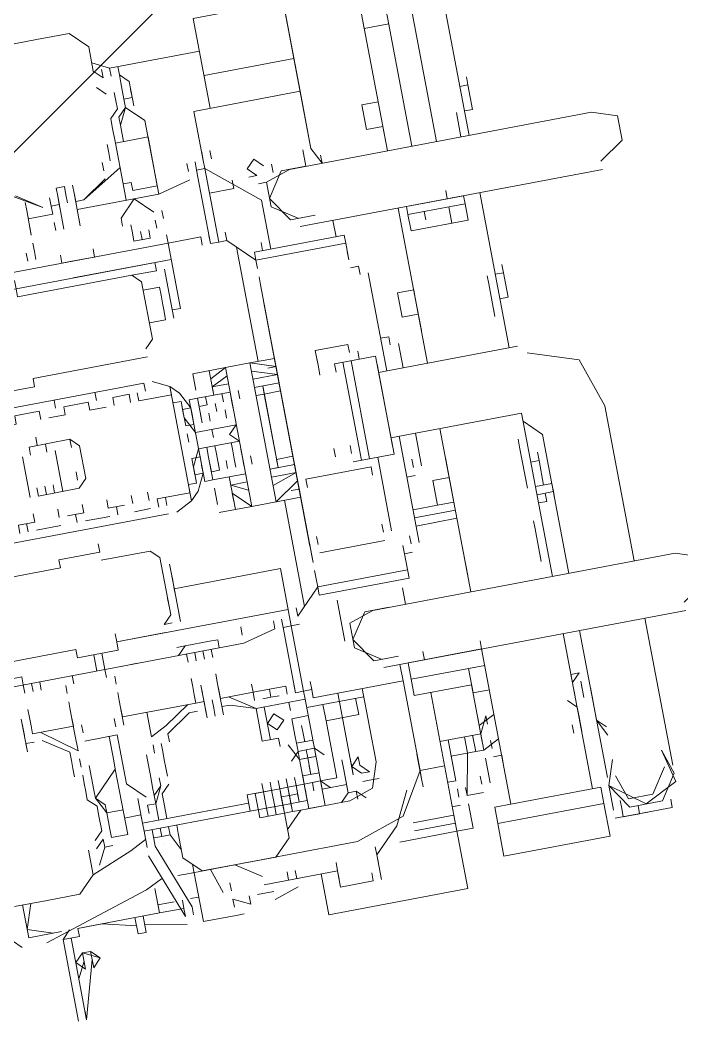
# Model space of a CAD drawing. Extents: x 407440 to 411585, y 6041728 to 6045069.
# Drawn here: x 408235.61 to 408240.18, y 6044240.04 to 6044247.06 of the extents above; entities that cross this region are included whole.
import ezdxf

# ---------------------------------------------------------------- set-up
doc = ezdxf.new("R2010")
doc.units = 0
doc.header["$LTSCALE"] = 5
doc.linetypes.add('foc-TIELINE', pattern=[1.875, 1.25, -0.625])
doc.layers.add('P-PROPOSED-EXISTING-H', color=59, linetype='Continuous')
doc.layers.add('T-TIE', color=201, linetype='foc-TIELINE')

# ---------------------------------------------------------------- blocks, each defined once
blk = doc.blocks.new('P-RIG-877')
at = {"layer": 'T-TIE', "linetype": 'ByBlock', "lineweight": 5}
for points in [[(-2.4913, -21.6067), (-2.5143, -21.6412), (-2.5487, -21.6412), (-2.5602, -21.6067), (-2.5602, -21.1819), (-2.5487, -21.1475), (-2.5143, -21.1475), (-2.4913, -21.1819)], [(-1.8714, -21.6067), (-1.8943, -21.6412), (-1.9288, -21.6412), (-1.9402, -21.6067), (-1.9402, -21.1819), (-1.9288, -21.1475), (-1.8943, -21.1475), (-1.8714, -21.1819)], [(-2.4798, -21.6067), (-2.4798, -21.1819)], [(-1.8599, -21.6067), (-1.8599, -21.1819)], [(-2.2502, -21.3312), (-2.2273, -21.2623), (-2.1584, -21.2394), (-1.9402, -21.2394)], [(-1.8599, -21.2394), (-1.6532, -21.2394)], [(-1.6303, -21.3312), (-1.6417, -21.3312), (-1.6073, -21.2853), (-1.6303, -21.2394), (-1.6762, -21.2508), (-1.6417, -21.2394), (-1.6073, -21.2623), (-1.6073, -21.3082), (-1.6417, -21.3312), (-1.6762, -21.3197)], [(-1.6532, -21.3197), (-1.6188, -21.3082), (-1.6188, -21.2738), (-1.6532, -21.2508)], [(-1.5958, -21.3082), (-1.5958, -21.2508), (-1.6073, -21.2508)], [(-1.5958, -21.3312), (-1.5958, -21.2853)], [(-1.6073, -21.3197), (-1.5958, -21.3197), (-1.5958, -21.2968), (-1.6073, -21.2968)], [(-2.1584, -21.3542), (-2.1354, -21.3312), (-1.9402, -21.3312)], [(-2.0665, -21.3542), (-2.0665, -21.3312), (-2.0551, -21.3312)], [(-2.0436, -21.3312), (-2.0551, -21.3312), (-2.0551, -21.3542)], [(-1.8599, -21.3312), (-1.6532, -21.3312)], [(-1.7795, -21.3312), (-1.7336, -21.3312)], [(-1.7221, -21.3197), (-1.7336, -21.3312), (-1.7106, -21.3197)], [(-1.6303, -21.3312), (-1.6073, -21.3312), (-1.6303, -21.3312)], [(-2.5946, -21.3427), (-2.6291, -21.3427), (-2.6406, -21.3427)], [(-2.5946, -21.3542), (-2.5946, -21.3427), (-2.6291, -21.3427), (-2.6291, -21.3542)], [(-2.365, -21.3542), (-2.365, -21.3427), (-2.3765, -21.3427)], [(-2.3306, -21.3427), (-2.365, -21.3427), (-2.3306, -21.3427), (-2.3306, -21.3542)], [(-2.2617, -21.5378), (-2.2617, -21.3427)], [(-2.101, -21.3542), (-2.101, -21.3427), (-2.1125, -21.3427)], [(-2.0551, -21.3427), (-2.0436, -21.3427), (-2.0436, -21.3542)], [(-1.791, -21.3427), (-1.7795, -21.3427), (-1.791, -21.3427), (-1.768, -21.3427)], [(-1.6188, -21.4919), (-1.5729, -21.4919), (-1.5729, -21.3427), (-1.6188, -21.3427), (-1.6188, -21.4919), (-1.6417, -21.4919), (-1.6417, -21.3427)], [(-1.6188, -21.3427), (-1.6417, -21.3427), (-1.6188, -21.3427)], [(-2.5602, -21.3542), (-2.7898, -21.3542)], [(-2.2617, -21.3542), (-2.4798, -21.3542)], [(-1.9402, -21.3542), (-2.1699, -21.3542), (-2.1699, -21.5378)], [(-1.6417, -21.3542), (-1.8599, -21.3542)], [(-1.768, -21.3542), (-1.7795, -21.3542)], [(-1.7221, -21.3542), (-1.7451, -21.3542), (-1.7566, -21.3542), (-1.768, -21.3656)], [(-1.7336, -21.3542), (-1.7451, -21.3542), (-1.7566, -21.3542)], [(-2.5946, -21.3656), (-2.5602, -21.3656), (-2.5946, -21.3656)], [(-2.3535, -21.3656), (-2.365, -21.3656)], [(-2.3535, -21.3656), (-2.3076, -21.3656), (-2.3535, -21.3656)], [(-2.3076, -21.3656), (-2.3191, -21.3656)], [(-2.1239, -21.3656), (-2.1354, -21.3656)], [(-2.1239, -21.3656), (-2.0665, -21.3656), (-2.1239, -21.3656)], [(-2.0665, -21.3656), (-2.078, -21.3656)], [(-2.0091, -21.3656), (-2.0206, -21.3656)], [(-2.0091, -21.3656), (-1.9632, -21.3656), (-2.0091, -21.3656)], [(-1.9632, -21.3656), (-1.9747, -21.3656)], [(-1.7221, -21.3656), (-1.7336, -21.3656)], [(-2.4684, -21.4575), (-2.4454, -21.4575), (-2.4454, -21.3771), (-2.4684, -21.3771)], [(-2.8472, -21.423), (-2.8472, -21.4345), (-2.8357, -21.4345), (-2.8357, -21.4001), (-2.5602, -21.4001)], [(-2.4798, -21.4345), (-2.4798, -21.4001), (-2.4913, -21.4001)], [(-2.4454, -21.4001), (-2.4684, -21.4001)], [(-2.8128, -21.4345), (-2.8128, -21.4919), (-2.8357, -21.4919), (-2.8357, -21.4345), (-2.5602, -21.4345)], [(-2.7554, -21.4345), (-2.7554, -21.469), (-2.7324, -21.469), (-2.7324, -21.4345)], [(-2.4569, -21.4345), (-2.4684, -21.4345)], [(-2.5602, -21.469), (-2.7898, -21.469)], [(-2.6291, -21.4919), (-2.5946, -21.4919), (-2.6291, -21.4919), (-2.6291, -21.469)], [(-2.5946, -21.469), (-2.5946, -21.4919)], [(-2.5946, -21.469), (-2.5602, -21.469), (-2.5946, -21.469)], [(-2.2617, -21.469), (-2.4798, -21.469)], [(-2.365, -21.4919), (-2.365, -21.469), (-2.3535, -21.469)], [(-2.3535, -21.469), (-2.3076, -21.469), (-2.3535, -21.469)], [(-2.3306, -21.469), (-2.3306, -21.4919)], [(-2.3076, -21.469), (-2.3191, -21.469)], [(-1.9402, -21.469), (-2.1699, -21.469)], [(-2.1239, -21.469), (-2.1354, -21.469)], [(-2.0665, -21.469), (-2.1239, -21.469), (-2.0665, -21.469), (-2.0665, -21.4919), (-2.0665, -21.5264)], [(-2.101, -21.4919), (-2.101, -21.469)], [(-2.0551, -21.469), (-2.0551, -21.5264)], [(-2.0436, -21.469), (-2.0436, -21.5264)], [(-2.0091, -21.469), (-1.9632, -21.469), (-2.0091, -21.469)], [(-1.9632, -21.469), (-1.9747, -21.469)], [(-1.8714, -21.469), (-1.8599, -21.469), (-1.8599, -21.5723), (-1.814, -21.5723), (-1.814, -21.4919), (-1.7221, -21.4919), (-1.7221, -21.5034)], [(-1.6417, -21.469), (-1.8599, -21.469)], [(-1.8369, -21.5723), (-1.8369, -21.469), (-1.8369, -21.4919), (-1.8025, -21.4919), (-1.8025, -21.469)], [(-1.768, -21.4919), (-1.7566, -21.4919), (-1.768, -21.469)], [(-1.7336, -21.469), (-1.7221, -21.4919)], [(-1.7106, -21.4804), (-1.7106, -21.469), (-1.6991, -21.469)], [(-1.7566, -21.4804), (-1.768, -21.4804), (-1.7451, -21.4919)], [(-1.7451, -21.4804), (-1.7451, -21.4804)], [(-1.7221, -21.4804), (-1.7336, -21.4804)], [(-2.3306, -21.4919), (-2.365, -21.4919), (-2.3306, -21.4919)], [(-2.0665, -21.4919), (-2.101, -21.4919), (-2.0665, -21.4919)], [(-1.7451, -21.5493), (-1.7451, -21.4919), (-1.7336, -21.4919), (-1.7566, -21.4919)], [(-1.7106, -21.4919), (-1.7106, -21.4919)], [(-1.6762, -21.4919), (-1.7106, -21.4919)], [(-2.2617, -21.5034), (-2.2961, -21.5034)], [(-2.1239, -21.5034), (-2.1699, -21.5034)], [(-1.7106, -21.5378), (-1.7221, -21.5378), (-1.7221, -21.5034), (-1.7451, -21.5034)], [(-1.6762, -21.5034), (-1.6877, -21.5034)], [(-1.6762, -21.5264), (-1.6647, -21.5264), (-1.6647, -21.5034)], [(-2.2617, -21.5264), (-2.3995, -21.5264)], [(-2.2961, -21.5149), (-2.3076, -21.5149), (-2.3076, -21.5264)], [(-2.0206, -21.5264), (-2.1699, -21.5264)], [(-2.1239, -21.5149), (-2.1354, -21.5149)], [(-2.1125, -21.5149), (-2.1125, -21.5264)], [(-1.6647, -21.5264), (-1.7221, -21.5149), (-1.7451, -21.5149)], [(-1.6188, -21.6297), (-1.6188, -21.5493), (-1.6188, -21.5264), (-1.6532, -21.5264)], [(-2.3995, -21.5378), (-2.411, -21.5378), (-2.411, -21.5493)], [(-2.1469, -21.5953), (-2.1469, -21.5378), (-2.2847, -21.5378), (-2.2847, -21.5953), (-2.2732, -21.5953)], [(-2.2732, -21.5378), (-2.1584, -21.5378)], [(-2.0206, -21.5378), (-2.0321, -21.5378)], [(-2.0091, -21.5378), (-2.0091, -21.5493), (-2.0206, -21.5493)], [(-1.6877, -21.5493), (-1.6877, -21.5378), (-1.7451, -21.5378)], [(-1.6647, -21.5378), (-1.6762, -21.5378)], [(-1.6532, -21.5493), (-1.6532, -21.5378)], [(-2.4569, -21.6756), (-2.4569, -21.5493), (-2.4454, -21.5493), (-2.4224, -21.5493), (-2.4339, -21.5493)], [(-2.4454, -21.5493), (-2.4454, -21.6756), (-2.4454, -21.5493)], [(-1.9632, -21.7101), (-1.9517, -21.7101), (-1.9862, -21.6756), (-1.9747, -21.6756), (-1.9747, -21.5493), (-2.0091, -21.5493)], [(-1.9862, -21.6756), (-1.9862, -21.5493), (-1.9862, -21.6756), (-1.9976, -21.6756), (-2.0091, -21.6756)], [(-1.5958, -21.7445), (-1.5384, -21.7445), (-1.5384, -21.5493), (-1.6417, -21.5493), (-1.814, -21.5493)], [(-1.7106, -21.5838), (-1.7106, -21.5493), (-1.7106, -21.5838)], [(-1.6303, -21.6067), (-1.6303, -21.5493)], [(-2.5832, -21.5723), (-2.5602, -21.5608), (-2.5717, -21.5608)], [(-2.4569, -21.5608), (-2.4798, -21.5608), (-2.4569, -21.5608)], [(-2.4569, -21.5608), (-2.4684, -21.5608)], [(-2.2847, -21.5608), (-2.2961, -21.5608)], [(-2.0436, -21.5608), (-2.1469, -21.5608)], [(-1.9402, -21.5608), (-1.9632, -21.5608)], [(-2.7898, -21.5723), (-2.7898, -21.6986), (-2.6635, -21.6986)], [(-2.7095, -21.5723), (-2.7095, -21.6986), (-2.7095, -21.5723)], [(-2.6061, -21.7215), (-2.5946, -21.7215), (-2.6635, -21.7215), (-2.6635, -21.5723)], [(-2.5832, -21.5838), (-2.5602, -21.5838), (-2.5602, -21.6182), (-2.5258, -21.6412), (-2.4913, -21.6182), (-2.4913, -21.5838)], [(-2.2961, -21.5723), (-2.3076, -21.5723), (-2.3076, -21.6182), (-2.2847, -21.6182)], [(-2.1469, -21.5723), (-2.2847, -21.5723)], [(-2.1469, -21.5838), (-2.2847, -21.5838)], [(-2.1239, -21.6641), (-2.1354, -21.6641), (-2.1354, -21.5723), (-2.1239, -21.5723)], [(-2.0436, -21.5723), (-2.0551, -21.5723)], [(-2.0321, -21.5723), (-2.0321, -21.6641)], [(-1.9402, -21.5838), (-1.9402, -21.6182), (-1.9058, -21.6412), (-1.8714, -21.6182), (-1.8714, -21.5838)], [(-1.8484, -21.7101), (-1.8369, -21.7101), (-1.8369, -21.5838), (-1.8599, -21.5838)], [(-1.8369, -21.5838), (-1.7106, -21.5838), (-1.6991, -21.5838), (-1.6877, -21.5838), (-1.6991, -21.5838)], [(-1.7336, -21.5838), (-1.6991, -21.5838), (-1.7106, -21.5838), (-1.6532, -21.6182), (-1.6303, -21.6871), (-1.6303, -21.7904), (-1.6303, -21.9282), (-1.6303, -21.9397)], [(-1.7336, -21.5838), (-1.7336, -21.5838)], [(-1.7336, -21.5838), (-1.7336, -21.5838)], [(-1.7336, -21.5838), (-1.7336, -21.5838)], [(-1.7336, -21.5838), (-1.7336, -21.5838)], [(-2.1584, -21.5953), (-2.1699, -21.5953)], [(-1.6991, -21.5953), (-1.6991, -21.5953)], [(-1.6991, -21.5953), (-1.6991, -21.5953)], [(-1.5729, -21.6641), (-1.6073, -21.6641), (-1.6417, -21.6297), (-1.6877, -21.6067)], [(-2.2732, -21.6182), (-2.2847, -21.6182), (-2.2961, -21.6182)], [(-2.1584, -21.6182), (-2.1699, -21.6182)], [(-2.5602, -21.6641), (-2.5602, -21.6527), (-2.5717, -21.6641), (-2.5832, -21.6527), (-2.5717, -21.6412)], [(-2.5717, -21.6297), (-2.5602, -21.6297)], [(-2.5487, -21.6412), (-2.5487, -21.6527)], [(-1.8369, -21.6412), (-1.7336, -21.6412), (-1.6991, -21.6527), (-1.6877, -21.6871), (-1.6877, -21.756), (-1.6647, -21.7789)], [(-1.8254, -21.7215), (-1.8254, -21.6412)], [(-1.7221, -21.6412), (-1.7221, -21.6412)], [(-1.7221, -21.6412), (-1.7221, -21.6412)], [(-2.5602, -21.6871), (-2.5487, -21.6871), (-2.5487, -21.7215), (-2.5832, -21.7215), (-2.5258, -21.6527), (-2.4569, -21.6527)], [(-1.9058, -21.6527), (-1.9632, -21.6527)], [(-1.8254, -21.6986), (-1.8025, -21.6986), (-1.8025, -21.6527), (-1.8254, -21.6527)], [(-2.4569, -21.6641), (-2.4684, -21.6641)], [(-1.8369, -21.6756), (-1.7221, -21.6756), (-1.7336, -21.6756), (-1.7451, -21.6641), (-1.7336, -21.6756), (-1.7221, -21.6756), (-1.7336, -21.6756), (-1.7451, -21.6756), (-1.7336, -21.6756), (-1.7221, -21.6756)], [(-1.6877, -21.6986), (-1.6991, -21.6871), (-1.6991, -21.6756), (-1.6877, -21.6756), (-1.6991, -21.6756), (-1.6877, -21.6641), (-1.6991, -21.6756)], [(-1.5958, -21.6641), (-1.6073, -21.6641), (-1.6188, -21.6641)], [(-2.4913, -21.7101), (-2.4798, -21.7101), (-2.4454, -21.6756), (-2.4569, -21.6756), (-2.4454, -21.6756), (-2.4339, -21.6756)], [(-2.0321, -21.6756), (-2.0206, -21.6756), (-2.411, -21.6756), (-2.4224, -21.6756)], [(-2.0436, -21.6756), (-2.388, -21.6756)], [(-2.2961, -21.6871), (-2.2961, -21.6756), (-2.3076, -21.7101), (-2.3076, -21.6756), (-2.2732, -21.6756), (-2.2732, -21.7101)], [(-2.2961, -21.7101), (-2.2847, -21.6756), (-2.2847, -21.7101)], [(-2.2847, -21.6756), (-2.2961, -21.6756)], [(-2.2617, -21.7101), (-2.2617, -21.6986), (-2.1584, -21.6986), (-2.2732, -21.6986), (-2.2617, -21.6986), (-2.2617, -21.6756), (-2.2617, -21.6986), (-2.2617, -21.6756)], [(-2.1699, -21.6986), (-2.1699, -21.6756), (-2.1699, -21.6986), (-2.1584, -21.6986), (-2.1584, -21.7101), (-2.1584, -21.6756), (-2.1125, -21.6756), (-2.1125, -21.7101), (-2.1354, -21.6756), (-2.1469, -21.6756)], [(-2.1469, -21.7101), (-2.1469, -21.6756), (-2.1354, -21.7101)], [(-2.1239, -21.6756), (-2.1239, -21.6871)], [(-1.5958, -21.8249), (-1.5958, -21.7215), (-1.5729, -21.7215), (-1.5729, -21.6756), (-1.5843, -21.6756)], [(-1.7221, -21.6871), (-1.7106, -21.6871), (-1.7106, -21.7215), (-1.7221, -21.7215), (-1.7221, -21.6986), (-1.8025, -21.6986)], [(-1.7106, -21.6871), (-1.6991, -21.6871), (-1.7336, -21.6871), (-1.7451, -21.6871), (-1.7336, -21.6871)], [(-2.7439, -21.6986), (-2.7439, -21.8249), (-2.7324, -21.8249)], [(-2.5946, -21.7101), (-2.6061, -21.7101)], [(-2.4798, -21.7101), (-2.4798, -21.7215), (-2.4798, -21.733), (-2.4913, -21.733)], [(-2.3076, -21.6986), (-2.4684, -21.6986)], [(-2.1239, -21.7675), (-2.1354, -21.7675), (-2.1125, -21.7445), (-2.1125, -21.7101), (-2.3076, -21.7101), (-2.3076, -21.7445), (-2.3076, -21.7904), (-2.2847, -21.7904)], [(-2.2502, -21.6986), (-2.2617, -21.6986)], [(-2.1813, -21.6986), (-2.1928, -21.6986)], [(-1.9632, -21.6986), (-2.1125, -21.6986)], [(-1.9402, -21.7101), (-1.9402, -21.7215)], [(-1.8599, -21.7101), (-1.8484, -21.7101), (-1.8484, -21.7215), (-1.8369, -21.7215), (-1.7106, -21.7215), (-1.7221, -21.7215), (-1.7336, -21.7215), (-1.7336, -21.7445), (-1.7221, -21.7445), (-1.7106, -21.7445), (-1.6991, -21.7445), (-1.7221, -21.7445), (-1.7336, -21.7445), (-1.7221, -21.7445), (-1.7221, -21.7215), (-1.7106, -21.7101)], [(-1.7566, -21.733), (-1.768, -21.733), (-1.7566, -21.733), (-1.768, -21.733), (-1.7566, -21.733), (-1.768, -21.733), (-1.7566, -21.733), (-1.768, -21.733), (-1.7566, -21.733), (-1.7566, -21.7215), (-1.768, -21.7215), (-1.7566, -21.7101)], [(-2.5946, -21.7215), (-2.5832, -21.7215), (-2.5832, -21.733), (-2.5946, -21.733)], [(-2.4798, -21.7215), (-2.5832, -21.7215), (-2.4798, -21.7215)], [(-1.9517, -21.733), (-1.9402, -21.733), (-1.9402, -21.7215), (-2.0206, -21.7215), (-2.0206, -21.8708), (-2.0091, -21.8708), (-2.0206, -21.8708), (-2.0091, -21.8708), (-2.0206, -21.8708), (-2.0321, -21.8708), (-2.0206, -21.8708), (-2.0091, -21.8708), (-2.0206, -21.8708), (-2.0321, -21.8708), (-2.0206, -21.8708), (-2.0091, -21.8708), (-2.0206, -21.8708), (-2.0321, -21.8708), (-2.0206, -21.8708), (-2.0091, -21.8708), (-2.0206, -21.8708)], [(-1.9632, -21.8938), (-1.9632, -21.9626), (-1.9632, -21.7215)], [(-1.9402, -21.7215), (-1.8484, -21.7215), (-1.9402, -21.7215)], [(-1.8599, -21.733), (-1.8484, -21.733), (-1.8484, -21.7215)], [(-1.8599, -21.8249), (-1.8369, -21.7904), (-1.8369, -21.7215)], [(-1.814, -21.733), (-1.814, -21.7215), (-1.8025, -21.7215), (-1.814, -21.7215), (-1.814, -21.733), (-1.814, -21.7445), (-1.791, -21.7445), (-1.7795, -21.7445), (-1.7795, -21.7215), (-1.768, -21.7215), (-1.7566, -21.7215), (-1.7566, -21.7445), (-1.7566, -21.733), (-1.7336, -21.733)], [(-1.814, -21.7215), (-1.814, -21.7215)], [(-1.814, -21.7215), (-1.814, -21.7215)], [(-1.8025, -21.7215), (-1.8025, -21.7215)], [(-1.8025, -21.7215), (-1.8025, -21.7215)], [(-1.768, -21.7215), (-1.768, -21.7215)], [(-1.768, -21.7215), (-1.768, -21.7215)], [(-1.768, -21.7215), (-1.768, -21.7215)], [(-1.768, -21.7215), (-1.768, -21.7215)], [(-1.7566, -21.7215), (-1.7566, -21.7215)], [(-1.7566, -21.7215), (-1.7566, -21.7215)], [(-1.7566, -21.7215), (-1.7566, -21.7215)], [(-1.7566, -21.7215), (-1.7566, -21.7215)], [(-1.7566, -21.7215), (-1.7566, -21.7215)], [(-1.7221, -21.7215), (-1.7221, -21.733), (-1.7221, -21.7445), (-1.7221, -21.7215), (-1.7336, -21.7215)], [(-1.7221, -21.7215), (-1.7221, -21.7215)], [(-1.7221, -21.7215), (-1.7221, -21.7215)], [(-1.5843, -21.7215), (-1.5958, -21.7215), (-1.6073, -21.7215)], [(-2.4798, -21.733), (-2.5832, -21.733)], [(-2.2617, -21.733), (-2.2732, -21.733)], [(-2.1699, -21.733), (-2.1813, -21.733)], [(-1.9402, -21.733), (-1.8484, -21.733)], [(-1.7795, -21.733), (-1.791, -21.733), (-1.8025, -21.733)], [(-1.8025, -21.733), (-1.8025, -21.733)], [(-1.8025, -21.733), (-1.8025, -21.733)], [(-1.8025, -21.733), (-1.8025, -21.733)], [(-1.8025, -21.733), (-1.8025, -21.733)], [(-1.768, -21.733), (-1.768, -21.733)], [(-1.768, -21.733), (-1.768, -21.733)], [(-1.768, -21.733), (-1.768, -21.733)], [(-1.768, -21.733), (-1.768, -21.733)], [(-1.768, -21.733), (-1.768, -21.733)], [(-1.768, -21.733), (-1.768, -21.733)], [(-1.768, -21.733), (-1.768, -21.733)], [(-1.768, -21.733), (-1.768, -21.733)], [(-1.7221, -21.733), (-1.7221, -21.733)], [(-1.7221, -21.733), (-1.7221, -21.733)], [(-1.7221, -21.733), (-1.7221, -21.733)], [(-1.7221, -21.733), (-1.7221, -21.733)], [(-1.7221, -21.733), (-1.7221, -21.733)], [(-1.7221, -21.733), (-1.7221, -21.733)], [(-1.7221, -21.733), (-1.7221, -21.733)], [(-1.7221, -21.733), (-1.7221, -21.733)], [(-1.7106, -21.733), (-1.7221, -21.733)], [(-1.7106, -21.733), (-1.7221, -21.733)], [(-1.7106, -21.733), (-1.7221, -21.733)], [(-1.7106, -21.733), (-1.7221, -21.733)], [(-1.7106, -21.733), (-1.7221, -21.733)], [(-1.7106, -21.733), (-1.7221, -21.733)], [(-1.7106, -21.733), (-1.7221, -21.733)], [(-1.7106, -21.733), (-1.7221, -21.733)], [(-2.5717, -21.7445), (-2.5602, -21.7904), (-2.5602, -21.9052), (-2.5717, -21.9052), (-2.5602, -21.9052), (-2.5717, -21.9052), (-2.5602, -21.9052)], [(-2.4798, -21.7445), (-2.4913, -21.7445), (-2.4913, -21.7904), (-2.4913, -22.3071), (-2.4913, -22.8467), (-2.4913, -23.0992)], [(-2.1125, -21.7904), (-2.1125, -21.7445), (-2.3076, -21.7445), (-2.2961, -21.7675)], [(-2.2961, -21.7445), (-2.2847, -21.7675), (-2.2847, -21.7445)], [(-2.1584, -21.7445), (-2.1584, -21.7904), (-2.1584, -21.8019), (-2.2732, -21.8019), (-2.2732, -21.7904), (-2.2732, -21.7445), (-2.2617, -21.7445), (-2.2502, -21.7445)], [(-2.2732, -21.8249), (-2.2732, -21.8134), (-2.2502, -21.8134), (-2.2273, -21.8019), (-2.2273, -21.7445), (-2.2158, -21.756), (-2.2043, -21.7445), (-2.2043, -21.8019), (-2.1813, -21.8134), (-2.1584, -21.8134), (-2.1584, -21.8249), (-2.1469, -21.8249), (-2.1469, -21.8708), (-2.1354, -21.8708)], [(-2.1699, -21.7445), (-2.1813, -21.7445), (-2.1928, -21.7445)], [(-2.1469, -21.7445), (-2.1469, -21.7675), (-2.1354, -21.7445)], [(-1.9288, -22.2726), (-1.9288, -21.7904), (-1.9402, -21.7445), (-1.9517, -21.7445)], [(-1.8484, -21.7904), (-1.8599, -21.7904), (-1.8599, -21.7445)], [(-1.8484, -21.7445), (-1.8484, -21.7445)], [(-1.8484, -21.7445), (-1.8484, -21.7445)], [(-1.8254, -21.7445), (-1.8369, -21.7445)], [(-1.7566, -21.756), (-1.768, -21.7445), (-1.7566, -21.7445), (-1.768, -21.7445), (-1.7795, -21.7445)], [(-1.7795, -21.756), (-1.7566, -21.7445), (-1.7221, -21.7445), (-1.7221, -21.7675), (-1.6991, -21.7675)], [(-1.768, -21.7445), (-1.768, -21.7445)], [(-1.768, -21.7445), (-1.768, -21.7445)], [(-1.768, -21.7445), (-1.768, -21.7445)], [(-1.768, -21.7445), (-1.768, -21.7445)], [(-1.7566, -21.7445), (-1.7566, -21.7445)], [(-1.7566, -21.7445), (-1.7566, -21.7445)], [(-1.7566, -21.7445), (-1.7566, -21.7445)], [(-1.7566, -21.7445), (-1.7566, -21.7445)], [(-1.7566, -21.7445), (-1.7566, -21.7445)], [(-1.7221, -21.7445), (-1.7221, -21.7445)], [(-1.7221, -21.7445), (-1.7221, -21.7445)], [(-1.6532, -21.7789), (-1.6877, -21.7789), (-1.6991, -21.7789), (-1.6991, -21.7445)], [(-2.3076, -21.7675), (-2.2732, -21.7675), (-2.2847, -21.7675)], [(-2.2617, -21.756), (-2.2732, -21.756)], [(-2.1699, -21.756), (-2.1813, -21.756), (-2.1928, -21.756), (-2.2043, -21.756)], [(-2.1125, -21.7675), (-2.1584, -21.7675)], [(-1.8484, -21.7675), (-1.8484, -21.7789), (-1.8484, -21.7675), (-1.8484, -21.756), (-1.8484, -21.7675), (-1.8599, -21.7675)], [(-1.8484, -21.8363), (-1.8484, -21.8249), (-1.8369, -21.7904), (-1.791, -21.7904), (-1.791, -21.7675), (-1.7795, -21.7675)], [(-1.8484, -21.7675), (-1.8484, -21.7675)], [(-1.8484, -21.7675), (-1.8484, -21.7675)], [(-1.8484, -21.7675), (-1.8484, -21.7675)], [(-1.8484, -21.7675), (-1.8484, -21.7675)], [(-1.7336, -21.7675), (-1.7221, -21.7675), (-1.7336, -21.7675), (-1.7221, -21.7675), (-1.7106, -21.7675), (-1.7221, -21.7675), (-1.7221, -21.7789), (-1.7106, -21.7789), (-1.7106, -21.7675), (-1.7106, -21.756), (-1.6991, -21.756), (-1.7221, -21.756), (-1.7336, -21.756)], [(-1.7221, -21.7789), (-1.6877, -21.7789), (-1.6877, -21.7675), (-1.6991, -21.7675), (-1.7106, -21.7675), (-1.6877, -21.7675)], [(-1.6991, -21.7675), (-1.7221, -21.7675), (-1.6991, -21.7675)], [(-1.7106, -21.7675), (-1.6991, -21.7675), (-1.6877, -21.7675), (-1.6877, -21.756)], [(-1.6991, -21.756), (-1.6991, -21.756)], [(-2.2502, -21.7904), (-2.2387, -21.7904), (-2.2732, -21.7904), (-2.2617, -21.7904), (-2.2617, -21.7789), (-2.2732, -21.7789)], [(-2.2158, -21.7789), (-2.2273, -21.7789)], [(-2.1813, -21.7904), (-2.1699, -21.7904), (-2.1699, -21.7789), (-2.1928, -21.7789), (-2.2043, -21.7789)], [(-2.1699, -21.7789), (-2.1813, -21.7789)], [(-1.8484, -21.7789), (-1.8484, -21.7789)], [(-1.8484, -21.7789), (-1.8484, -21.7789)], [(-1.8369, -21.7789), (-1.791, -21.7789)], [(-1.6877, -21.7789), (-1.6877, -21.8134), (-1.7221, -21.8134), (-1.7221, -21.7789), (-1.7106, -21.7789), (-1.6991, -21.7789), (-1.7106, -21.7789), (-1.6877, -21.7789), (-1.6991, -21.7789), (-1.6877, -21.7789), (-1.6991, -21.7789), (-1.6991, -21.8249), (-1.7221, -21.8249), (-1.7221, -21.7789), (-1.7336, -21.7789)], [(-1.6647, -21.7789), (-1.6647, -21.7789)], [(-1.5958, -21.7789), (-1.6073, -21.7789)], [(-1.5843, -21.7789), (-1.5729, -21.8134)], [(-2.5717, -21.7904), (-2.6406, -21.7904), (-2.6406, -21.8363), (-2.6635, -21.8363), (-2.675, -21.8363), (-2.6865, -21.8249), (-2.698, -21.8249), (-2.7095, -21.8249)], [(-2.5602, -21.7904), (-2.6635, -21.7904), (-2.6865, -21.8134), (-2.675, -21.8249)], [(-2.5832, -21.7904), (-2.5717, -21.7904), (-2.5717, -21.8249), (-2.5832, -21.8249), (-2.5832, -21.8363), (-2.5602, -21.8363)], [(-2.3995, -21.8019), (-2.3995, -21.7904), (-2.4913, -21.7904)], [(-2.4798, -22.0086), (-2.4684, -22.0086), (-2.4684, -21.7904), (-2.4684, -21.9282)], [(-2.1584, -21.7904), (-2.1928, -21.7904), (-2.2043, -21.7904)], [(-2.1469, -21.7904), (-2.1239, -21.7904)], [(-1.9402, -21.7904), (-1.9517, -21.7904)], [(-1.8599, -21.8363), (-1.8714, -21.8363), (-1.8599, -21.8363), (-1.8599, -21.7904), (-1.8714, -21.7904)], [(-1.6877, -21.7904), (-1.6991, -21.7904), (-1.7221, -21.7904), (-1.7336, -21.7904)], [(-1.5958, -21.7904), (-1.6073, -21.7904)], [(-2.7095, -21.8019), (-2.698, -21.8019), (-2.698, -21.8134), (-2.7209, -21.8134), (-2.7324, -21.8134), (-2.7439, -21.8134)], [(-2.7324, -21.8134), (-2.7209, -21.8019), (-2.6865, -21.8019)], [(-2.5372, -21.8019), (-2.5602, -21.8249), (-2.5372, -21.8478)], [(-2.5143, -21.8019), (-2.5258, -21.8019)], [(-2.4569, -21.8019), (-2.4224, -21.8019), (-2.388, -21.8019)], [(-2.1813, -21.8019), (-2.1699, -21.8019), (-2.1469, -21.8134), (-2.1354, -21.8249), (-2.2961, -21.8249), (-2.2847, -21.8134), (-2.2617, -21.8019), (-2.2502, -21.8019), (-2.2387, -21.8019), (-2.2387, -21.8134), (-2.2617, -21.8134), (-2.2617, -21.8019)], [(-2.2387, -21.8019), (-2.2617, -21.8019), (-2.2387, -21.8019)], [(-2.1813, -21.8134), (-2.1699, -21.8134), (-2.1928, -21.8134), (-2.1928, -21.8019), (-2.2043, -21.8019)], [(-2.1928, -21.8019), (-2.1699, -21.8019), (-2.1928, -21.8019)], [(-2.1699, -21.8019), (-2.1699, -21.8134)], [(-1.6877, -21.8019), (-1.6991, -21.8019), (-1.7221, -21.8019), (-1.7336, -21.8019)], [(-1.6303, -21.8478), (-1.6303, -21.8019), (-1.6303, -21.9052), (-1.6532, -21.9282), (-1.6877, -21.9282), (-1.6991, -21.9282)], [(-2.6865, -21.8134), (-2.6865, -21.8134)], [(-2.6865, -21.8134), (-2.6635, -21.8249), (-2.6406, -21.8249)], [(-2.5258, -21.8363), (-2.5143, -21.8363), (-2.5028, -21.8363), (-2.5028, -21.8134), (-2.5143, -21.8134)], [(-2.4569, -21.8134), (-2.4684, -21.8134), (-2.4569, -21.8134), (-2.4684, -21.8134), (-2.4569, -21.8134), (-2.4569, -21.8478), (-2.4454, -21.8363), (-2.365, -21.8363), (-2.3535, -21.8478)], [(-2.4569, -21.8134), (-2.4569, -21.8134)], [(-2.4569, -21.8134), (-2.4569, -21.8134)], [(-2.4569, -21.8134), (-2.4569, -21.8134)], [(-2.4569, -21.8134), (-2.4569, -21.8134)], [(-2.4454, -21.8134), (-2.4454, -21.8134)], [(-2.4454, -21.8134), (-2.4454, -21.8134)], [(-2.4339, -21.8134), (-2.4224, -21.8134), (-2.411, -21.8134), (-2.3995, -21.8134), (-2.411, -21.8134), (-2.4224, -21.8134), (-2.411, -21.8134), (-2.3995, -21.8134), (-2.411, -21.8134), (-2.4224, -21.8134), (-2.411, -21.8134), (-2.4224, -21.8134), (-2.411, -21.8134), (-2.4224, -21.8134), (-2.4339, -21.8134), (-2.4224, -21.8134), (-2.4339, -21.8134), (-2.4224, -21.8134), (-2.4339, -21.8134), (-2.4339, -21.8363)], [(-2.4224, -21.8134), (-2.4224, -21.8134)], [(-2.4224, -21.8134), (-2.4224, -21.8134)], [(-2.4224, -21.8134), (-2.4224, -21.8134)], [(-2.4224, -21.8134), (-2.4224, -21.8134)], [(-2.4224, -21.8134), (-2.4224, -21.8134)], [(-2.4224, -21.8134), (-2.4224, -21.8134)], [(-2.411, -21.8134), (-2.411, -21.8134)], [(-2.411, -21.8134), (-2.411, -21.8134)], [(-2.411, -21.8134), (-2.411, -21.8134)], [(-2.411, -21.8134), (-2.411, -21.8134)], [(-2.388, -21.8134), (-2.3995, -21.8134), (-2.388, -21.8134), (-2.388, -21.8363)], [(-2.3995, -21.8134), (-2.3995, -21.8134)], [(-2.3995, -21.8134), (-2.3995, -21.8134)], [(-2.388, -21.8134), (-2.388, -21.8134)], [(-2.388, -21.8134), (-2.388, -21.8134)], [(-2.388, -21.8134), (-2.388, -21.8134)], [(-2.388, -21.8134), (-2.388, -21.8134)], [(-2.2158, -21.8134), (-2.2273, -21.8134)], [(-1.5843, -21.8363), (-1.5843, -21.8134)], [(-2.8013, -21.9626), (-2.8013, -21.9167), (-2.8013, -21.8708), (-2.7783, -21.8478), (-2.7439, -21.8478), (-2.7324, -21.8363), (-2.7439, -21.8363)], [(-2.7439, -21.8249), (-2.7554, -21.8478)], [(-2.7095, -21.8363), (-2.7209, -21.8478)], [(-2.6406, -21.8363), (-2.5832, -21.8363)], [(-2.5946, -21.8593), (-2.5717, -21.8938), (-2.6061, -21.8363)], [(-2.5028, -21.8249), (-2.5143, -21.8249)], [(-2.2961, -21.8708), (-2.2847, -21.8708), (-2.2847, -21.8249), (-2.2961, -21.8249), (-2.3076, -21.8478)], [(-2.1354, -21.8249), (-2.1239, -21.8478)], [(-1.9402, -21.8708), (-1.9402, -21.8363), (-1.9402, -21.8249), (-1.9288, -21.8249)], [(-1.9173, -21.8363), (-1.9288, -21.8363)], [(-1.8369, -21.8363), (-1.8828, -21.8363), (-1.8943, -21.8363)], [(-1.8714, -21.8363), (-1.8714, -21.8363)], [(-1.8714, -21.8363), (-1.8714, -21.8363)], [(-1.8599, -21.8249), (-1.8599, -21.8249)], [(-1.8599, -21.8363), (-1.8599, -21.8363)], [(-1.8599, -21.8363), (-1.8599, -21.8363)], [(-1.8599, -21.8363), (-1.8599, -21.8363)], [(-1.8599, -21.8363), (-1.8599, -21.8363)], [(-1.8599, -21.8363), (-1.8599, -21.8363)], [(-1.8599, -21.8363), (-1.8599, -21.8363)], [(-1.6991, -21.8249), (-1.6991, -21.9741), (-1.7106, -21.9741), (-1.6991, -21.9741), (-1.6762, -21.9741)], [(-1.7106, -21.9741), (-1.7106, -21.8249)], [(-1.6303, -21.8593), (-1.6073, -21.8249)], [(-1.6073, -21.8249), (-1.6073, -21.8249)], [(-2.7554, -21.8478), (-2.7554, -21.8478)], [(-2.6291, -21.8478), (-2.6406, -21.8478), (-2.6291, -21.8478), (-2.6176, -21.8478)], [(-2.4913, -22.0545), (-2.4684, -22.0545), (-2.4684, -22.0086), (-2.4569, -22.0086), (-2.4569, -21.8478)], [(-2.3421, -22.0545), (-2.3306, -22.0545), (-2.3306, -22.0086), (-2.3421, -22.0086), (-2.3421, -21.8478)], [(-1.9173, -21.8478), (-1.9288, -21.8478)], [(-1.8484, -21.8478), (-1.8484, -21.8478)], [(-1.8484, -21.8478), (-1.8484, -21.8478)], [(-1.8484, -21.8478), (-1.8484, -21.8478)], [(-1.8484, -21.8478), (-1.8484, -21.8478)], [(-1.8369, -21.8478), (-1.8369, -21.8478)], [(-1.8369, -21.8478), (-1.8369, -21.8478)], [(-1.8369, -21.8478), (-1.8369, -21.8478)], [(-1.8369, -21.8478), (-1.8369, -21.8478)], [(-1.5729, -21.8708), (-1.5843, -21.8708), (-1.5729, -21.8478), (-1.5843, -21.8478)], [(-2.6061, -21.8593), (-2.6176, -21.8593)], [(-2.3076, -21.8593), (-2.2961, -21.8593), (-2.3076, -21.8593), (-2.3076, -22.2267), (-2.3076, -22.5596)], [(-2.1239, -22.5596), (-2.1239, -22.2267), (-2.1239, -21.8593)], [(-1.9173, -21.8593), (-1.9288, -21.8593)], [(-1.8599, -21.8593), (-1.8484, -21.8593), (-1.8369, -21.8593), (-1.8484, -21.8593), (-1.8599, -21.8593), (-1.8599, -21.8708), (-1.8714, -21.8708), (-1.8828, -21.8708), (-1.8943, -21.8708)], [(-1.8828, -21.8593), (-1.8714, -21.8593), (-1.8828, -21.8593), (-1.8369, -21.8593), (-1.8484, -21.8593), (-1.8369, -21.8593)], [(-1.8714, -21.8593), (-1.8714, -21.8593)], [(-1.8714, -21.8593), (-1.8714, -21.8593)], [(-1.8599, -21.8593), (-1.8599, -21.8593)], [(-1.8599, -21.8593), (-1.8599, -21.8593)], [(-1.8599, -21.8593), (-1.8599, -21.8593)], [(-1.8599, -21.8593), (-1.8599, -21.8593)], [(-1.8599, -21.8593), (-1.8599, -21.8593)], [(-1.8599, -21.8593), (-1.8599, -21.8593)], [(-1.6417, -21.9167), (-1.5614, -21.9167), (-1.5614, -21.8708), (-1.5614, -21.8593)], [(-1.9747, -21.8708), (-1.9862, -21.8708), (-1.9747, -21.8708), (-1.9862, -21.8708), (-1.9747, -21.8708), (-2.0091, -21.8708), (-2.0436, -21.8708), (-2.0551, -21.8708), (-2.0436, -21.8708), (-2.0321, -21.8708), (-2.0436, -21.8708)], [(-2.0321, -21.8708), (-2.0321, -21.8708)], [(-2.0321, -21.8708), (-2.0321, -21.8708)], [(-2.0206, -21.8708), (-2.0206, -21.8708)], [(-2.0206, -21.8708), (-2.0206, -21.8708)], [(-2.0206, -21.8708), (-2.0206, -21.8708)], [(-2.0206, -21.8708), (-2.0206, -21.8708)], [(-2.0091, -21.8708), (-2.0091, -21.8708)], [(-2.0091, -21.8708), (-2.0091, -21.8708)], [(-1.9747, -21.8708), (-1.9747, -21.8708)], [(-1.9747, -21.8708), (-1.9747, -21.8708)], [(-1.9288, -21.8823), (-1.9402, -21.8708), (-1.9402, -21.8823)], [(-1.8714, -21.8708), (-1.8828, -21.8708)], [(-1.8599, -21.8708), (-1.8599, -21.9741), (-1.8714, -21.9741)], [(-1.8484, -21.8708), (-1.8484, -21.8823), (-1.8254, -21.9167), (-1.814, -21.9167)], [(-1.5958, -21.8708), (-1.6073, -21.8708)], [(-2.5028, -21.8938), (-2.4913, -21.8938), (-2.4913, -21.9052), (-2.4913, -21.9282), (-2.4913, -21.9397), (-2.5028, -21.9397)], [(-2.2847, -21.8823), (-2.2961, -21.8823), (-2.2961, -21.9052), (-2.2847, -21.9052)], [(-2.1469, -21.8823), (-2.1584, -21.8823)], [(-2.1354, -21.8823), (-2.1354, -21.9052)], [(-1.9747, -21.8823), (-1.9747, -21.8938), (-1.9862, -21.8823), (-2.0665, -21.8823), (-2.078, -21.8938), (-2.078, -21.9626)], [(-2.0436, -21.8823), (-2.0551, -21.8823)], [(-2.0436, -21.8823), (-2.0436, -21.8823)], [(-2.0436, -21.8823), (-2.0436, -21.8823)], [(-2.0436, -21.8823), (-2.0436, -21.8823)], [(-2.0436, -21.8823), (-2.0436, -21.8823)], [(-1.9976, -21.8823), (-2.0091, -21.8823)], [(-2.0091, -21.8823), (-2.0091, -21.8823)], [(-2.0091, -21.8823), (-2.0091, -21.8823)], [(-1.9976, -21.8823), (-1.9976, -21.8823)], [(-1.9976, -21.8823), (-1.9976, -21.8823)], [(-1.9747, -21.8823), (-1.9747, -21.8823)], [(-1.9747, -21.8823), (-1.9747, -21.8823)], [(-1.9747, -21.8823), (-1.9747, -21.8823)], [(-1.9747, -21.8823), (-1.9747, -21.8823)], [(-1.8599, -21.8823), (-1.8599, -21.8823)], [(-1.8599, -21.8823), (-1.8369, -21.9167), (-1.8254, -21.9397), (-1.8599, -21.9397)], [(-1.5958, -21.8823), (-1.6303, -21.8938)], [(-2.5946, -21.9052), (-2.5832, -21.9052), (-2.5946, -21.9052), (-2.5832, -21.9052), (-2.5372, -21.9052), (-2.5487, -21.9052)], [(-2.5602, -21.9052), (-2.5602, -21.9052)], [(-2.5602, -21.9052), (-2.5602, -21.9052)], [(-2.5602, -21.9052), (-2.5602, -21.9052)], [(-2.5602, -21.9052), (-2.5602, -21.9052)], [(-2.5602, -21.9052), (-2.5602, -21.9052)], [(-2.5602, -21.9052), (-2.5602, -21.9052)], [(-2.5602, -21.9052), (-2.5602, -21.9052)], [(-2.5602, -21.9052), (-2.5602, -21.9052)], [(-2.1469, -21.9052), (-2.1584, -21.9052)], [(-2.5717, -21.9167), (-2.5832, -21.9167), (-2.5946, -21.9167), (-2.5946, -21.9282), (-2.5832, -21.9282), (-2.5946, -21.9282)], [(-2.5946, -21.9167), (-2.5946, -21.9167)], [(-2.5946, -21.9167), (-2.5946, -21.9167)], [(-2.5946, -21.9167), (-2.5946, -21.9167)], [(-2.5832, -21.9167), (-2.5946, -21.9167)], [(-2.5946, -21.9167), (-2.5946, -21.9167)], [(-2.5832, -21.9167), (-2.5946, -21.9167)], [(-2.5832, -21.9167), (-2.5946, -21.9167)], [(-2.2847, -21.9971), (-2.2847, -21.9741), (-2.2961, -21.9741), (-2.2961, -21.9397), (-2.2847, -21.9397), (-2.2847, -21.9167)], [(-2.1469, -21.9167), (-2.1469, -21.9397), (-2.1584, -21.9397)], [(-1.5958, -21.9282), (-1.5958, -21.9167)], [(-2.5602, -21.9282), (-2.5717, -21.9282), (-2.5602, -21.9282), (-2.5717, -21.9282), (-2.5602, -21.9282), (-2.5717, -21.9282), (-2.5832, -21.9282), (-2.5372, -21.9282)], [(-2.5602, -21.9282), (-2.5602, -21.9282)], [(-2.5602, -21.9282), (-2.5602, -21.9282)], [(-2.5602, -21.9282), (-2.5602, -21.9282)], [(-2.5602, -21.9282), (-2.5602, -21.9282)], [(-2.5602, -21.9282), (-2.5602, -21.9282)], [(-2.5602, -21.9282), (-2.5602, -21.9282)], [(-2.5602, -21.9282), (-2.5602, -21.9282)], [(-2.5602, -21.9282), (-2.5602, -21.9282)], [(-1.768, -21.9282), (-1.7795, -21.9282), (-1.791, -21.9282), (-1.8025, -21.9282), (-1.814, -21.9282)], [(-1.7566, -21.9282), (-1.7451, -21.9397), (-1.7336, -21.9397), (-1.7106, -21.9397)], [(-1.6991, -21.9397), (-1.6877, -21.9397), (-1.6647, -21.9282)], [(-1.6991, -21.9626), (-1.6762, -21.9626), (-1.5843, -21.9282), (-1.5729, -21.9282)], [(-1.6647, -21.9282), (-1.6647, -21.9282)], [(-2.5602, -21.9741), (-2.5602, -21.9397), (-2.5717, -21.9397), (-2.5832, -21.9397)], [(-2.5372, -21.9397), (-2.5487, -21.9397)], [(-2.1354, -21.9397), (-2.1354, -21.9741)], [(-1.9288, -21.9397), (-1.9288, -21.9626)], [(-1.814, -21.9397), (-1.8025, -21.9397)], [(-1.768, -21.9512), (-1.7566, -21.9512), (-1.7451, -21.9512), (-1.7566, -21.9397), (-1.768, -21.9397)], [(-1.7566, -21.9397), (-1.7336, -21.9512), (-1.7336, -21.9626), (-1.7221, -21.9626)], [(-1.7106, -21.9397), (-1.7106, -21.9397)], [(-1.6877, -21.9397), (-1.6877, -21.9512), (-1.6991, -21.9512), (-1.6877, -21.9512), (-1.6877, -21.9626)], [(-1.6647, -21.9741), (-1.5729, -21.9397), (-1.5843, -21.9397), (-1.5958, -21.9397)], [(-1.6303, -21.9397), (-1.6303, -21.9397)], [(-1.5843, -21.9397), (-1.5843, -21.9741)], [(-1.5614, -21.9397), (-1.5729, -21.9971)], [(-2.5946, -21.9856), (-2.5717, -21.9512), (-2.6061, -22.0086), (-2.5832, -22.0086)], [(-2.2502, -21.9741), (-2.2387, -21.9626), (-2.1928, -21.9626), (-2.1813, -21.9741), (-2.1813, -22.0315), (-2.1928, -22.0315)], [(-2.078, -22.2267), (-2.078, -22.02), (-2.0895, -22.02), (-2.0895, -21.9626), (-2.101, -21.9626), (-2.0895, -21.9626)], [(-1.9747, -22.2267), (-1.9632, -22.2267), (-1.9632, -22.02), (-1.9517, -22.02), (-1.9517, -21.9626), (-1.9632, -21.9626), (-1.9747, -21.9626)], [(-1.9517, -21.9626), (-1.9632, -21.9626)], [(-1.8369, -22.0315), (-1.8369, -21.9856), (-1.768, -21.9856), (-1.7451, -21.9626)], [(-1.7566, -21.9512), (-1.768, -21.9512), (-1.8025, -21.9512)], [(-1.7106, -21.9512), (-1.7336, -21.9512), (-1.7451, -21.9512)], [(-1.6762, -21.9512), (-1.6762, -21.9512)], [(-1.6188, -21.9856), (-1.6303, -21.9626), (-1.6188, -21.9856), (-1.5729, -22.1348)], [(-1.5958, -21.9741), (-1.5958, -21.9512), (-1.5958, -21.9741)], [(-2.5487, -21.9741), (-2.5372, -21.9741), (-2.5717, -21.9741), (-2.5832, -21.9741)], [(-2.5258, -21.9741), (-2.5143, -21.9741), (-2.5028, -21.9741)], [(-2.2387, -21.9741), (-2.2502, -21.9741), (-2.2502, -22.0315), (-2.2387, -22.0315)], [(-2.1928, -21.9741), (-2.2043, -21.9741)], [(-2.1584, -21.9741), (-2.1469, -21.9741), (-2.1469, -21.9971)], [(-1.8484, -21.9741), (-1.8828, -21.9741), (-1.8943, -21.9741)], [(-1.7221, -21.9971), (-1.7221, -21.9741), (-1.7106, -21.9741), (-1.7451, -21.9741)], [(-1.7106, -21.9741), (-1.7106, -21.9741)], [(-1.6877, -21.9741), (-1.6762, -21.9971), (-1.6532, -22.0545), (-1.6877, -22.0545)], [(-1.6762, -21.9741), (-1.6762, -21.9741)], [(-1.5729, -22.0086), (-1.5843, -22.0545), (-1.5843, -22.0889), (-1.5843, -22.0774), (-1.5843, -21.9741), (-1.6188, -21.9741)], [(-2.5028, -21.9856), (-2.5143, -21.9856)], [(-1.9173, -21.9856), (-1.9288, -21.9856), (-1.9517, -21.9856)], [(-1.8484, -21.9856), (-1.8599, -21.9856)], [(-2.1813, -21.9971), (-2.2387, -21.9971)], [(-1.9288, -21.9971), (-1.9517, -21.9971), (-1.9288, -21.9971), (-1.9517, -21.9971), (-1.9288, -21.9971), (-1.9517, -21.9971)], [(-1.7336, -21.9971), (-1.7336, -22.02), (-1.7451, -22.02), (-1.7566, -22.0315), (-1.791, -21.9971), (-1.8025, -21.9971), (-1.8369, -21.9971)], [(-1.791, -21.9971), (-1.6991, -21.9971), (-1.6991, -22.02), (-1.7106, -22.02), (-1.7336, -22.02), (-1.7566, -22.0315)], [(-1.5843, -21.9971), (-1.5614, -21.9971), (-1.5614, -22.0086), (-1.5843, -22.0086)], [(-2.2847, -22.066), (-2.2847, -22.043), (-2.2961, -22.043), (-2.2961, -22.0086), (-2.2847, -22.0086)], [(-2.2502, -22.02), (-2.2617, -22.02)], [(-2.2387, -22.0086), (-2.2502, -22.0086)], [(-2.1813, -22.0086), (-2.1928, -22.0086)], [(-2.1813, -22.02), (-2.1928, -22.02)], [(-2.1469, -22.0086), (-2.1584, -22.0086)], [(-2.1354, -22.043), (-2.1354, -22.0086)], [(-1.7336, -22.02), (-1.7336, -22.02)], [(-1.6877, -22.02), (-1.6877, -22.0315), (-1.6647, -22.043)], [(-1.9173, -22.0315), (-1.9288, -22.0315)], [(-1.8484, -22.0315), (-1.8599, -22.0315)], [(-1.768, -22.0315), (-1.8025, -22.0315)], [(-1.791, -22.043), (-1.7795, -22.043), (-1.768, -22.043), (-1.7566, -22.043), (-1.7451, -22.0315), (-1.7336, -22.0315), (-1.7106, -22.0315), (-1.6991, -22.043)], [(-1.6877, -22.0315), (-1.6991, -22.0315), (-1.6877, -22.043)], [(-2.1813, -22.043), (-2.2387, -22.043)], [(-2.1354, -22.066), (-2.1469, -22.066), (-2.1469, -22.043), (-2.1584, -22.043)], [(-1.8599, -22.0889), (-1.8254, -22.043), (-1.8484, -22.043), (-1.8828, -22.043), (-1.8943, -22.043)], [(-1.8714, -22.043), (-1.8599, -22.043), (-1.8599, -22.1004), (-1.8714, -22.1004), (-1.8828, -22.1004), (-1.8943, -22.1004)], [(-1.8025, -22.043), (-1.814, -22.043)], [(-1.8484, -22.0889), (-1.8254, -22.0545), (-1.814, -22.0545), (-1.8025, -22.0545), (-1.791, -22.0545)], [(-1.6647, -22.0545), (-1.6647, -22.0545)], [(-1.6303, -22.0774), (-1.6532, -22.0545)], [(-1.4695, -22.1004), (-1.4581, -22.1004), (-1.4695, -22.1004), (-1.4581, -22.1004), (-1.5384, -22.0774), (-1.5269, -22.0774), (-1.5384, -22.066), (-1.5499, -22.0774), (-1.5384, -22.0774), (-1.5499, -22.0774), (-1.5499, -22.0889), (-1.5384, -22.1004), (-1.5269, -22.0889), (-1.5499, -22.0889), (-1.5384, -22.066), (-1.5269, -22.0774)], [(-1.9173, -22.0889), (-1.9288, -22.0889)], [(-1.6303, -22.0774), (-1.6303, -22.1234), (-1.6303, -22.0774)], [(-1.5843, -22.0889), (-1.5729, -22.0889), (-1.5843, -22.0889), (-1.5729, -22.0889), (-1.5729, -22.1119), (-1.5843, -22.1004), (-1.5729, -22.1119), (-1.4581, -22.1119)], [(-1.5384, -22.0889), (-1.5155, -22.1004)], [(-1.9173, -22.1004), (-1.9288, -22.1004), (-1.9402, -22.1004), (-1.9402, -22.1119), (-1.9402, -22.1348), (-1.9402, -22.1463), (-1.9288, -22.1463)], [(-1.8484, -22.1004), (-1.8484, -22.1119), (-1.8369, -22.1119), (-1.8828, -22.1119), (-1.8714, -22.1119)], [(-1.8714, -22.1004), (-1.8828, -22.1004)], [(-1.8599, -22.1004), (-1.8599, -22.1004)], [(-1.5729, -22.1004), (-1.4581, -22.1004)], [(-1.5729, -22.1004), (-1.5729, -22.1004)], [(-1.8599, -22.1119), (-1.8714, -22.1119), (-1.8828, -22.1119)], [(-1.8714, -22.1119), (-1.8714, -22.1119)], [(-1.8714, -22.1119), (-1.8714, -22.1119)], [(-1.8599, -22.1119), (-1.8599, -22.1119)], [(-1.8599, -22.1119), (-1.8599, -22.1119)], [(-1.8599, -22.1119), (-1.8599, -22.1119)], [(-1.8599, -22.1119), (-1.8599, -22.1119)], [(-1.8599, -22.1119), (-1.8599, -22.1119)], [(-1.8599, -22.1119), (-1.8599, -22.1119)], [(-1.8369, -22.1119), (-1.8484, -22.1119)], [(-1.6303, -22.1463), (-1.5958, -22.1578), (-1.5843, -22.1234)], [(-1.6303, -22.1693), (-1.6303, -22.1234)], [(-1.6303, -22.1578), (-1.5843, -22.1578)], [(-1.5958, -22.1923), (-1.5729, -22.1693)]]:
    blk.add_lwpolyline(points, dxfattribs=at)
for points in [[(-1.6188, -21.3197), (-1.6073, -21.3197)], [(-2.101, -21.3427), (-2.0665, -21.3427)], [(-1.8025, -21.3427), (-1.8025, -21.3542), (-1.791, -21.3542)], [(-2.4798, -21.3771), (-2.4798, -21.4575), (-2.4684, -21.4575), (-2.4684, -21.3771)], [(-2.4684, -21.4345), (-2.4569, -21.4345)], [(-1.8714, -21.5493), (-1.8599, -21.5493)], [(-1.6417, -21.5493), (-1.6417, -21.6067)], [(-2.6635, -21.5723), (-2.5832, -21.5723), (-2.8817, -21.5723)], [(-1.7106, -21.6412), (-1.7106, -21.6527)], [(-1.7221, -21.6527), (-1.7336, -21.6641), (-1.7451, -21.6641), (-1.7336, -21.6641)], [(-1.7221, -21.6527), (-1.7221, -21.6641), (-1.7336, -21.6756), (-1.7221, -21.6641)], [(-1.7106, -21.6527), (-1.7106, -21.6641)], [(-2.0551, -21.6641), (-2.0436, -21.6641)], [(-1.768, -21.7445), (-1.768, -21.733), (-1.768, -21.7215), (-1.768, -21.733)], [(-1.7566, -21.7445), (-1.768, -21.7445), (-1.768, -21.733), (-1.768, -21.7215), (-1.7566, -21.7215), (-1.768, -21.7215), (-1.768, -21.733), (-1.768, -21.7445)], [(-1.7221, -21.7445), (-1.7221, -21.733), (-1.7221, -21.7215), (-1.6877, -21.7215), (-1.6877, -21.7445)], [(-1.7451, -21.733), (-1.7336, -21.733)], [(-1.7221, -21.733), (-1.7106, -21.733)], [(-1.7221, -21.733), (-1.7106, -21.733)], [(-2.5946, -21.7445), (-2.5832, -21.7445)], [(-1.8599, -21.7445), (-1.8484, -21.7445)], [(-2.2617, -21.7675), (-2.2502, -21.7675)], [(-2.2502, -21.756), (-2.2387, -21.756)], [(-2.1813, -21.7675), (-2.1699, -21.7675)], [(-1.814, -21.756), (-1.8254, -21.7675), (-1.814, -21.7789), (-1.8025, -21.7675)], [(-1.6991, -21.756), (-1.7221, -21.756)], [(-2.2502, -21.7789), (-2.2387, -21.7789)], [(-1.7336, -21.7789), (-1.7221, -21.7789)], [(-1.6532, -21.7789), (-1.6303, -21.8019)], [(-2.5372, -21.7904), (-2.5258, -21.7904)], [(-2.5028, -21.7904), (-2.4913, -21.7904)], [(-2.698, -21.8134), (-2.6865, -21.8134)], [(-2.2732, -21.8134), (-2.2617, -21.8134)], [(-2.6635, -21.8249), (-2.675, -21.8249)], [(-1.8828, -21.8363), (-1.8714, -21.8363)], [(-1.8828, -21.8363), (-1.8714, -21.8363)], [(-2.5372, -21.8478), (-2.5258, -21.8478)], [(-1.8599, -21.8478), (-1.8484, -21.8478)], [(-1.8599, -21.8478), (-1.8484, -21.8478), (-1.8369, -21.8478), (-1.8484, -21.8478)], [(-1.8484, -21.8478), (-1.8369, -21.8478)], [(-2.1469, -21.8593), (-2.1354, -21.8593)], [(-1.9288, -21.8708), (-1.9173, -21.8708)], [(-2.5717, -21.8938), (-2.5717, -21.9052)], [(-2.5832, -21.9052), (-2.5717, -21.9052)], [(-2.5946, -21.9167), (-2.5832, -21.9167)], [(-2.5946, -21.9167), (-2.5832, -21.9167)], [(-2.5717, -21.9282), (-2.5717, -21.9397)], [(-2.3076, -21.9282), (-2.2961, -21.9282)], [(-2.1469, -21.9282), (-2.1354, -21.9282)], [(-1.9173, -21.9741), (-1.9058, -21.9741)], [(-2.3076, -21.9856), (-2.2961, -21.9856)], [(-2.1469, -21.9856), (-2.1354, -21.9856)], [(-1.9288, -21.9971), (-1.9517, -21.9971), (-1.9288, -21.9971), (-1.9517, -21.9971)], [(-1.7566, -22.0315), (-1.768, -22.0315)], [(-1.9173, -22.043), (-1.9058, -22.043)], [(-2.1469, -22.0545), (-2.1354, -22.0545)], [(-1.9288, -22.0774), (-1.9173, -22.0774)], [(-1.8484, -22.1119), (-1.8369, -22.1119)], [(-1.5843, -22.1119), (-1.5843, -22.1578)]]:
    blk.add_lwpolyline(points, close=True, dxfattribs=at)

msp = doc.modelspace()

# ---------------------------------------------------------------- hatches: boundary and pattern name
at = {"layer": 'P-PROPOSED-EXISTING-H'}
h = msp.add_hatch(dxfattribs=at)
h.set_pattern_fill('ANSI31', color=256, scale=3.498392, style=0)
h.set_pattern_definition([(45, (-2243.128, 2713.837), (-7.854113246, 7.854113246), [])])
edge = h.paths.add_edge_path()
edge.add_line((408709.2898, 6043818.2218), (408241.3049, 6043729.7131))
edge.add_line((408241.3049, 6043729.7131), (407794.4358, 6043645.198))
edge.add_line((407794.4358, 6043645.198), (407673.8299, 6044282.8949))
edge.add_line((407673.8299, 6044282.8949), (408123.6694, 6044351.8304))
edge.add_line((408123.6694, 6044351.8304), (408654.5747, 6044433.1889))
edge.add_line((408654.5747, 6044433.1889), (409028.9973, 6044539.8658))
edge.add_line((409028.9973, 6044539.8658), (409149.7259, 6043901.5203))
edge.add_line((409149.7259, 6043901.5203), (408898.7917, 6043854.0618))
edge.add_arc((408782.127, 6043952.0096), 152.33, 241.435078, 319.984322, ccw=False)

# ---------------------------------------------------------------- block references
at = {"layer": 'T-TIE', "linetype": 'ByBlock', "xscale": 4.999999999955019, "yscale": 4.999999999955019, "zscale": 4.999999999955019, "rotation": 280.7096999997605}
msp.add_blockref('P-RIG-877', (408346.0047, 6044253.5322), dxfattribs=at)

doc.saveas('drawing.dxf')
